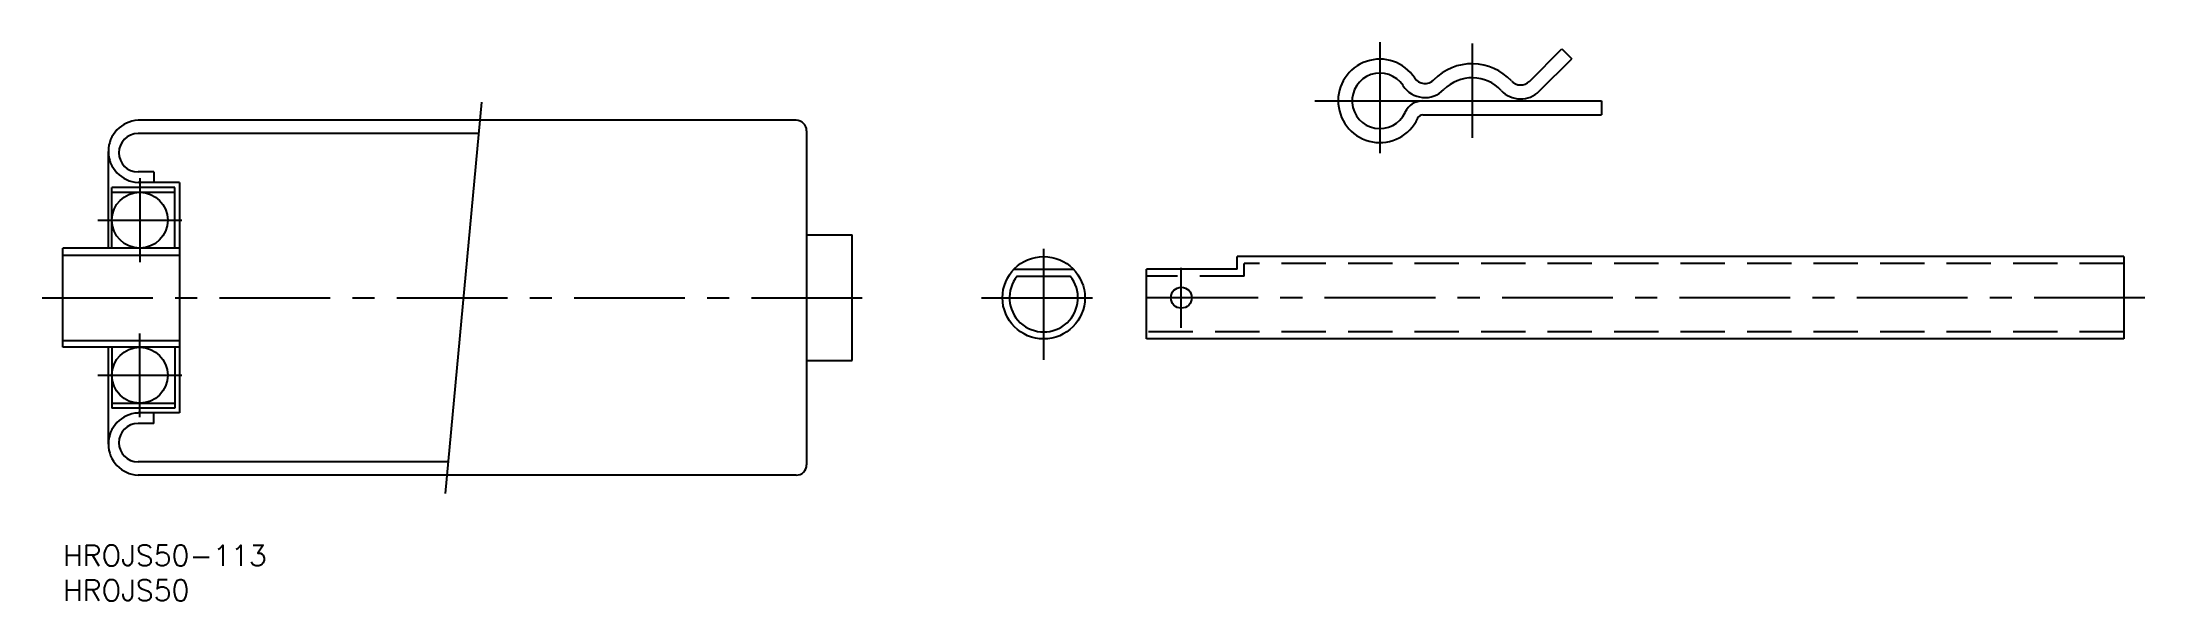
# Model space of a CAD drawing. Extents: x -3 to 298, y -8 to 72.
import ezdxf

# ---------------------------------------------------------------- set-up
doc = ezdxf.new("R2010")
doc.units = 0
doc.header["$LTSCALE"] = 0.5
doc.linetypes.add('CENTER', pattern=[50.8, 31.75, -6.35, 6.35, -6.35])
doc.linetypes.add('DASHED', pattern=[19.05, 12.7, -6.35])
for name, color, linetype in [('MSM_CENTER', 1, 'CENTER'), ('MSM_CONTINUOUS', 7, 'CONTINUOUS'), ('MSM_DASHED', 4, 'DASHED'), ('MSM_NARROW', 5, 'CONTINUOUS'), ('MSM_PART_NUMBER', 7, 'CONTINUOUS')]:
    doc.layers.add(name, color=color, linetype=linetype)
doc.styles.get("Standard").update_dxf_attribs({"font": 'txt.shx', "height": 3, "bigfont": 'bigfont.shx'})

# ---------------------------------------------------------------- blocks, each defined once
blk = doc.blocks.new('*U4')
at = {"layer": 'MSM_PART_NUMBER'}
blk.add_text('HROJS50-113', height=3, dxfattribs=at).set_placement((0, -3))
blk = doc.blocks.new('*U5')
at = {"layer": 'MSM_PART_NUMBER'}
blk.add_text('HROJS50', height=3, dxfattribs=at).set_placement((0, -8))

msp = doc.modelspace()

# ---------------------------------------------------------------- linework, layer by layer
at = {"layer": 'MSM_CENTER'}
for p, q in [((188.59, 71.99), (188.59, 54.42)), ((201.81, 71.8), (201.81, 58.29)), ((179.3, 63.58), (194.77, 63.58)), ((11, 52.5), (11, 40.5)), ((5, 46.5), (17, 46.5)), ((140.45, 26.5), (140.45, 44.36)), ((160.16, 31.11), (160.16, 39.69)), ((-3, 35.4), (116, 35.4)), ((131.55, 35.4), (149.35, 35.4)), ((298.16, 35.4), (152.16, 35.4)), ((11, 18.3), (11, 30.3)), ((5, 24.3), (17, 24.3))]:
    msp.add_line(p, q, dxfattribs=at)
at = {"layer": 'MSM_CONTINUOUS'}
for p, q in [((210, 66.37), (214.65, 71.02)), ((211.42, 64.96), (216.07, 69.61)), ((214.65, 71.02), (216.07, 69.61)), ((194.77, 63.58), (220.32, 63.58)), ((220.32, 63.58), (220.32, 61.58)), ((105, 60.8), (10.75, 60.8)), ((194.77, 61.58), (220.32, 61.58)), ((59.54, 58.9), (10.75, 58.9)), ((106.5, 59.3), (106.5, 11.5)), ((6.5, 42.5), (6.5, 56.35)), ((7, 42.5), (7, 51.2)), ((16, 51.2), (7, 51.2)), ((13, 53.4), (10.75, 53.4)), ((16.7, 51.9), (10.75, 51.9)), ((13, 53.4), (13, 51.9)), ((16, 42.5), (16, 51.2)), ((16.7, 51.9), (16.7, 18.9)), ((7, 50.5), (16, 50.5)), ((16.7, 42.5), (0, 42.5)), ((0, 28.3), (0, 42.5)), ((106.5, 44.4), (113, 44.4)), ((113, 26.4), (113, 44.4)), ((0, 41.5), (16.7, 41.5)), ((136.21, 39.5), (144.7, 39.5)), ((155.16, 29.5), (155.16, 39.5)), ((168.16, 39.5), (155.16, 39.5)), ((295.16, 41.3), (168.16, 41.3)), ((168.16, 39.5), (168.16, 41.3)), ((295.16, 41.3), (295.16, 29.5)), ((136.66, 38.5), (144.25, 38.5)), ((0, 29.3), (16.7, 29.3)), ((16.7, 28.3), (0, 28.3)), ((6.5, 14.45), (6.5, 28.3)), ((7, 28.3), (7, 19.6)), ((16, 28.3), (16, 19.6)), ((295.16, 29.5), (155.16, 29.5)), ((106.5, 26.4), (113, 26.4)), ((7, 20.3), (16, 20.3)), ((16, 19.6), (7, 19.6)), ((16.7, 18.9), (10.75, 18.9)), ((13, 17.4), (13, 18.9)), ((13, 17.4), (10.75, 17.4)), ((55.15, 11.9), (10.75, 11.9)), ((105, 10), (10.75, 10))]:
    msp.add_line(p, q, dxfattribs=at)
for centre, radius in [((11, 46.5), 4), ((140.45, 35.4), 5.9), ((160.16, 35.4), 1.5), ((11, 24.3), 4)]:
    msp.add_circle(centre, radius, dxfattribs=at)
for centre, radius, start, end in [((188.59, 63.58), 5.97, 33.2907, 335.3372), ((188.59, 63.58), 3.97, 33.2907, 335.3372), ((195.06, 67.83), 1.78, 213.2907, 315.5696), ((201.81, 61.22), 7.67, 42.7592, 135.5696), ((201.81, 61.22), 5.67, 42.7592, 135.5696), ((208.74, 67.63), 1.78, 222.7592, 315), ((195.06, 67.83), 3.78, 213.2907, 315.5696), ((194.77, 60.74), 2.84, 90, 155.3372), ((208.74, 67.63), 3.78, 222.7592, 315), ((10.95, 56.35), 4.45, 92.5734, 267.4266), ((105, 59.3), 1.5, 0, 90), ((194.77, 60.74), 0.84, 90, 155.3372), ((10.75, 56.15), 2.75, 90, 270), ((140.45, 35.4), 4.9, 140.7539, 39.2461), ((10.95, 14.45), 4.45, 92.5734, 267.4266), ((10.75, 14.65), 2.75, 90, 270), ((105, 11.5), 1.5, 270, 0)]:
    msp.add_arc(centre, radius, start, end, dxfattribs=at)
at = {"layer": 'MSM_DASHED'}
for p, q in [((295.16, 40.3), (169.16, 40.3)), ((169.16, 38.5), (169.16, 40.3)), ((169.16, 38.5), (155.16, 38.5)), ((295.16, 30.5), (155.16, 30.5))]:
    msp.add_line(p, q, dxfattribs=at)
at = {"layer": 'MSM_NARROW'}
msp.add_line((59.96, 63.4), (54.73, 7.4), dxfattribs=at)

# ---------------------------------------------------------------- block references
at = {"layer": 'MSM_CONTINUOUS'}
for name in ['*U4', '*U5']:
    msp.add_blockref(name, (0, 0), dxfattribs=at)

doc.saveas('drawing.dxf')
